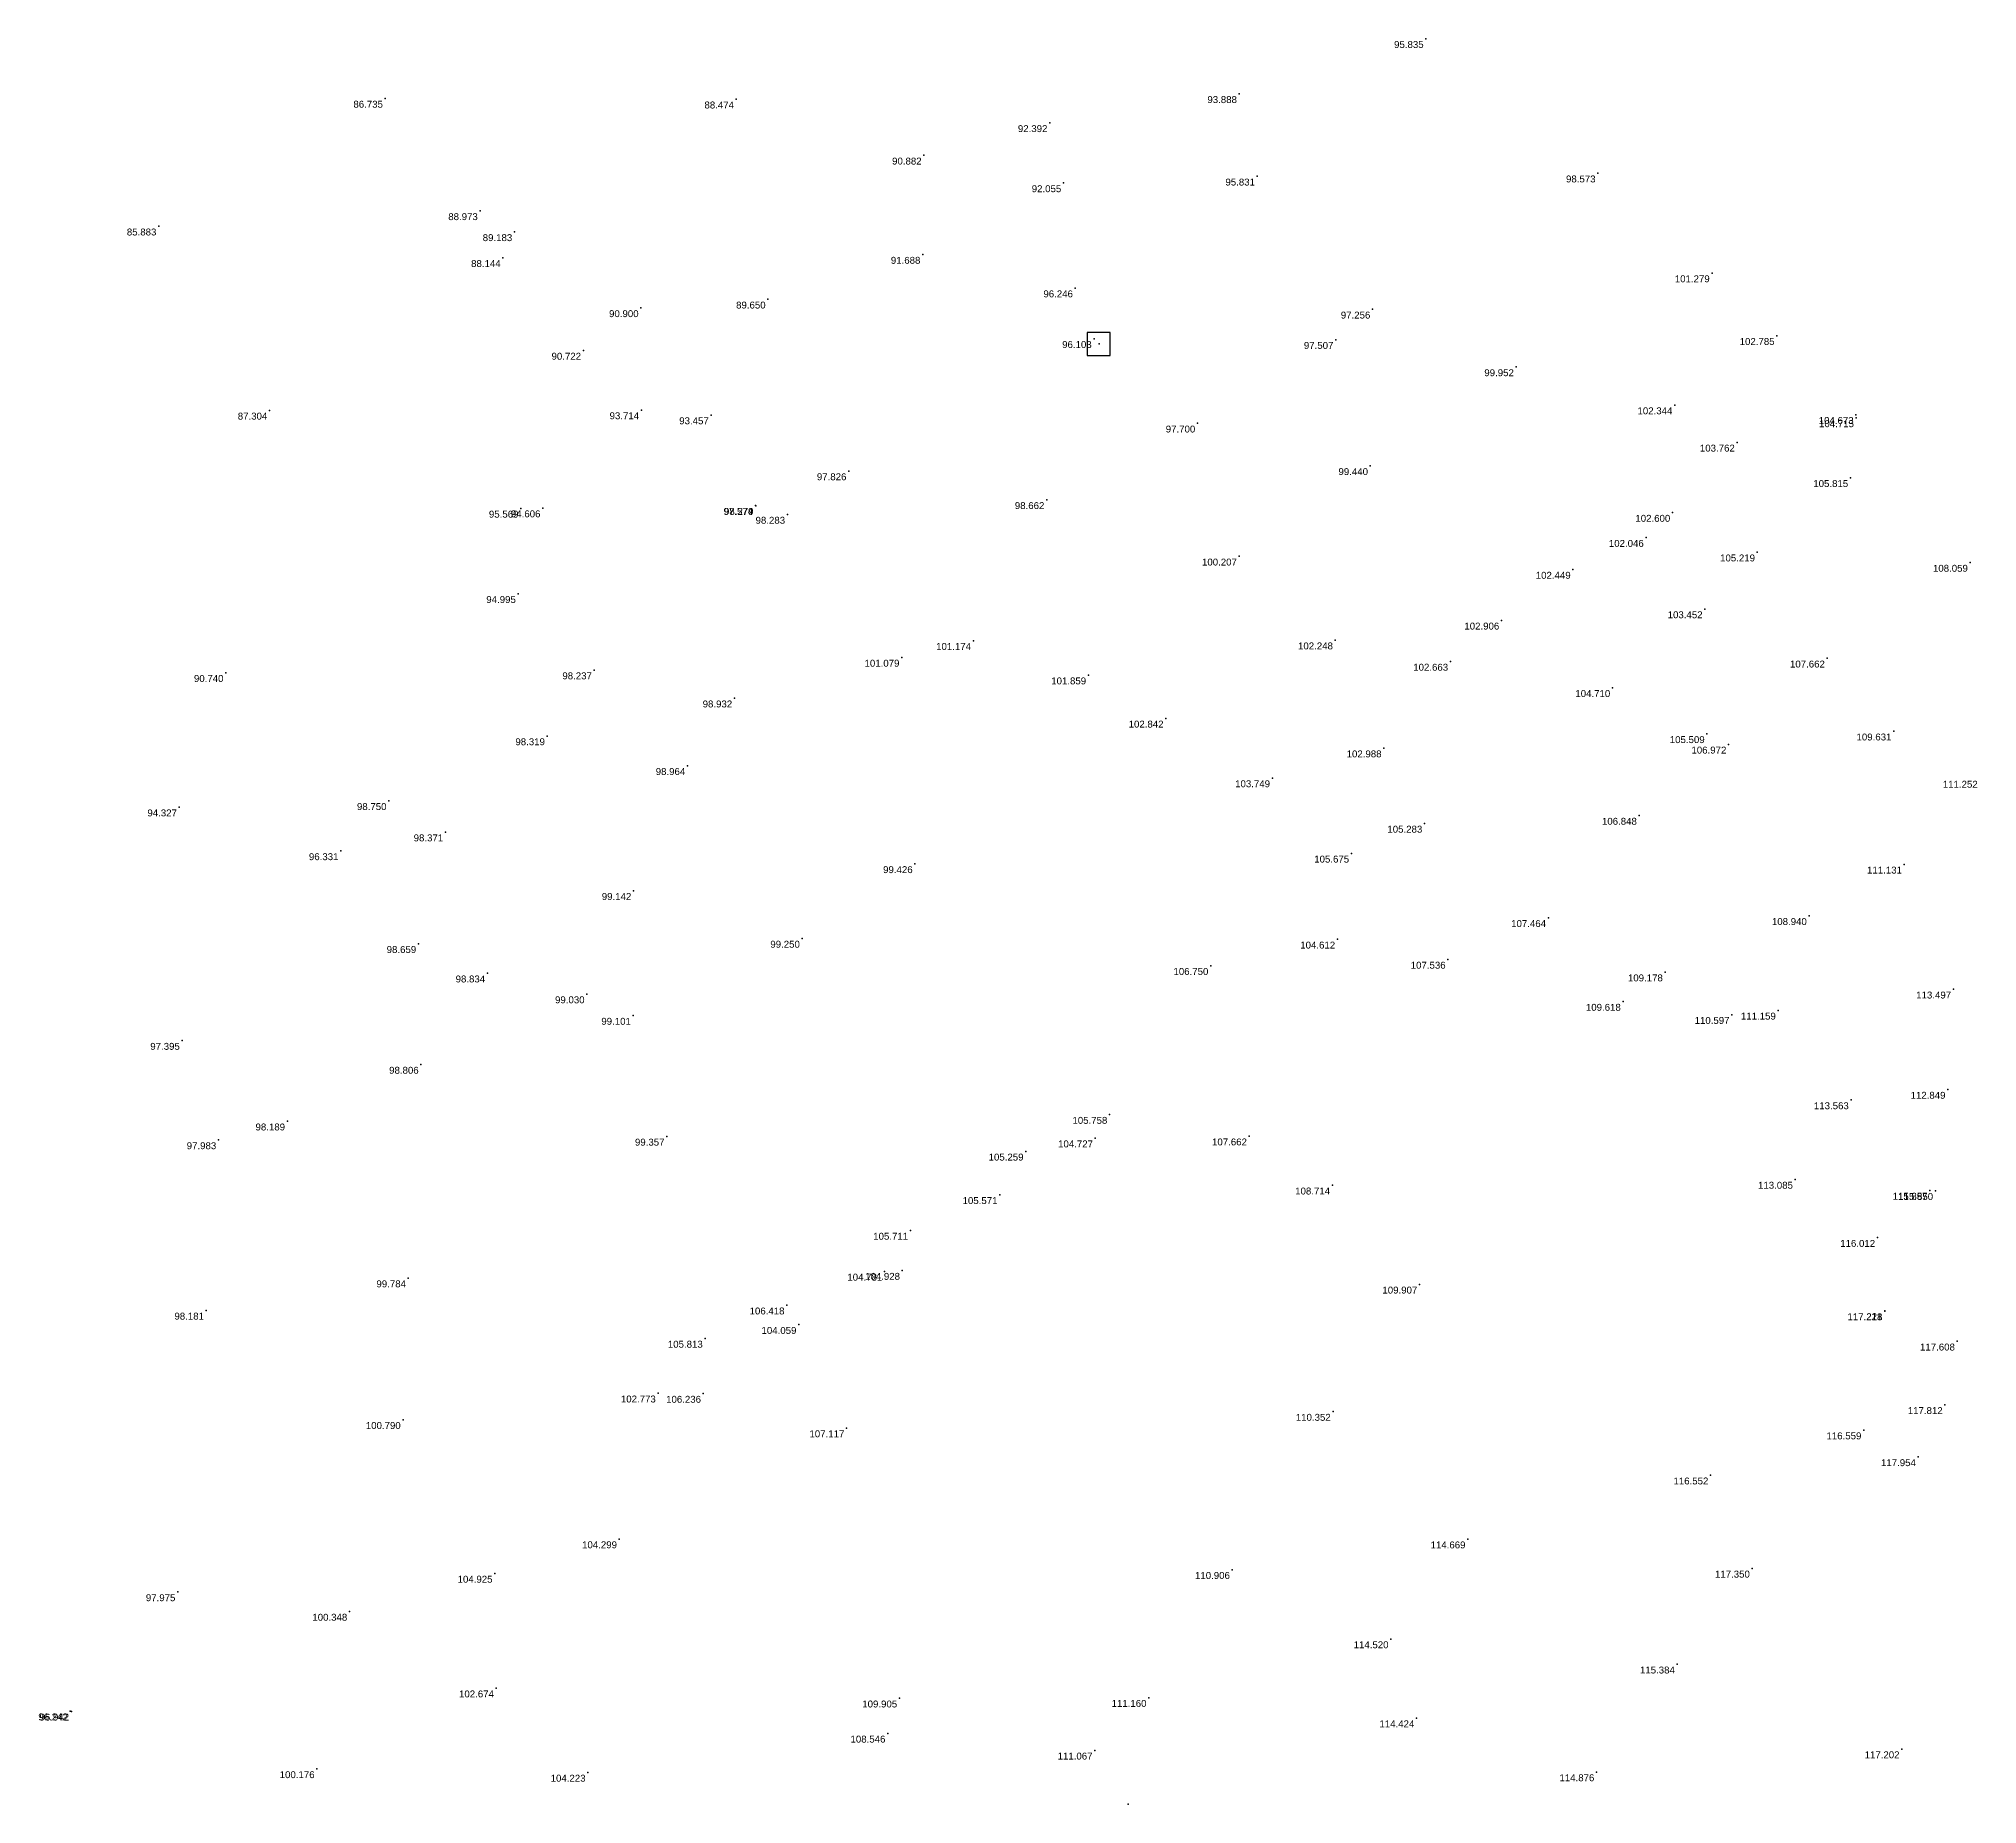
# Model space of a CAD drawing. Header units: millimetres. Extents: x 706139 to 707011, y 753722 to 954403.
# Drawn here: x 706534.6 to 706618.7, y 954035.7 to 954112.4 of the extents above; entities that cross this region are included whole.
import ezdxf
from ezdxf.enums import TextEntityAlignment as Align

# ---------------------------------------------------------------- set-up
doc = ezdxf.new("R2010")
doc.units = ezdxf.units.MM
doc.linetypes.add('SOLID_LINE', pattern=[0])
doc.layers.add('Height', color=7, linetype='Continuous')
doc.layers.add('SY SYMBOL', color=7, linetype='Continuous')
doc.styles.get("Standard").update_dxf_attribs({"font": 'arial.ttf'})

# ---------------------------------------------------------------- blocks, each defined once
blk = doc.blocks.new('SYSTONE')
at = {"color": 6}
blk.add_polyline3d([(-0.256, -0.003, 0), (-0.256, -0.253, 0), (0.244, -0.253, 0), (0.244, 0.247, 0), (-0.256, 0.247, 0), (-0.256, -0.003, 0)], close=True, dxfattribs=at)
blk.add_point((0, 0), dxfattribs=at)
blk = doc.blocks.new('FGHFGH')
at = {"layer": 'SY SYMBOL', "xscale": 2, "yscale": 2, "zscale": 2}
blk.add_blockref('SYSTONE', (707829.41374, 954067.9102, 95.653), dxfattribs=at)

msp = doc.modelspace()

# ---------------------------------------------------------------- linework, layer by layer
at = {"color": 0, "linetype": 'SOLID_LINE'}
for p in [(706594.7785, 954112.361, 95.8345), (706594.7785, 954112.361, 95.8345), (706594.7785, 954112.361, 95.8345), (706549.6206, 954109.7694, 86.7348), (706549.6206, 954109.7694, 86.7348), (706549.6206, 954109.7694, 86.7348), (706564.8539, 954109.7361, 88.4744), (706564.8539, 954109.7361, 88.4744), (706564.8539, 954109.7361, 88.4744), (706586.6772, 954109.9702, 93.8881), (706586.6772, 954109.9702, 93.8881), (706586.6772, 954109.9702, 93.8881), (706578.454, 954108.7112, 92.392), (706572.9953, 954107.3026, 90.882), (706579.0549, 954106.1031, 92.0548), (706579.0549, 954106.1031, 92.0548), (706579.0549, 954106.1031, 92.0548), (706587.4594, 954106.3918, 95.8308), (706587.4594, 954106.3918, 95.8308), (706587.4594, 954106.3918, 95.8308), (706602.2392, 954106.5265, 98.573), (706602.2392, 954106.5265, 98.573), (706602.2392, 954106.5265, 98.573), (706539.7897, 954104.2244, 85.8832), (706539.7897, 954104.2244, 85.8832), (706539.7897, 954104.2244, 85.8832), (706553.7366, 954104.8912, 88.9727), (706553.7366, 954104.8912, 88.9727), (706553.7366, 954104.8912, 88.9727), (706555.2315, 954103.9794, 89.1832), (706554.7289, 954102.8541, 88.1444), (706554.7289, 954102.8541, 88.1444), (706554.7289, 954102.8541, 88.1444), (706572.9421, 954102.9955, 91.6882), (706572.9421, 954102.9955, 91.6882), (706572.9421, 954102.9955, 91.6882), (706607.1923, 954102.1936, 101.2791), (706607.1923, 954102.1936, 101.2791), (706607.1923, 954102.1936, 101.2791), (706566.226, 954101.054, 89.65), (706579.5614, 954101.5403, 96.2458), (706579.5614, 954101.5403, 96.2458), (706579.5614, 954101.5403, 96.2458), (706560.7142, 954100.6807, 90.9001), (706560.7142, 954100.6807, 90.9001), (706560.7142, 954100.6807, 90.9001), (706592.4665, 954100.6187, 97.2563), (706592.4665, 954100.6187, 97.2563), (706592.4665, 954100.6187, 97.2563), (706580.3755, 954099.3412, 96.103), (706580.3755, 954099.3412, 96.103), (706580.3755, 954099.3412, 96.103), (706590.8637, 954099.3013, 97.5067), (706610.0073, 954099.4727, 102.7849), (706610.0073, 954099.4727, 102.7849), (706610.0073, 954099.4727, 102.7849), (706558.2178, 954098.8327, 90.7216), (706558.2178, 954098.8327, 90.7216), (706558.2178, 954098.8327, 90.7216), (706598.694, 954098.1171, 99.9518), (706598.694, 954098.1171, 99.9518), (706598.694, 954098.1171, 99.9518), (706544.6032, 954096.2338, 87.3036), (706544.6032, 954096.2338, 87.3036), (706544.6032, 954096.2338, 87.3036), (706560.7361, 954096.2489, 93.7138), (706560.7361, 954096.2489, 93.7138), (706560.7361, 954096.2489, 93.7138), (706563.7584, 954096.0311, 93.457), (706563.7584, 954096.0311, 93.457), (706563.7584, 954096.0311, 93.457), (706605.5731, 954096.4637, 102.3443), (706605.5731, 954096.4637, 102.3443), (706605.5731, 954096.4637, 102.3443), (706613.4375, 954096.045, 104.6728), (706613.4375, 954096.045, 104.6728), (706613.4375, 954096.045, 104.6728), (706613.4516, 954095.9047, 104.7151), (706613.4516, 954095.9047, 104.7151), (706613.4516, 954095.9047, 104.7151), (706584.8701, 954095.6729, 97.6997), (706584.8701, 954095.6729, 97.6997), (706584.8701, 954095.6729, 97.6997), (706608.2808, 954094.8457, 103.7623), (706608.2808, 954094.8457, 103.7623), (706608.2808, 954094.8457, 103.7623), (706569.732, 954093.6018, 97.8256), (706569.732, 954093.6018, 97.8256), (706569.732, 954093.6018, 97.8256), (706592.3659, 954093.825, 99.44), (706592.3659, 954093.825, 99.44), (706592.3659, 954093.825, 99.44), (706613.2016, 954093.3064, 105.8147), (706613.2016, 954093.3064, 105.8147), (706613.2016, 954093.3064, 105.8147), (706555.5008, 954091.9785, 95.5692), (706555.5008, 954091.9785, 95.5692), (706555.5008, 954091.9785, 95.5692), (706556.4555, 954091.9934, 94.6056), (706556.4555, 954091.9934, 94.6056), (706556.4555, 954091.9934, 94.6056), (706565.6816, 954092.0984, 97.5741), (706565.6816, 954092.0984, 97.5741), (706565.6816, 954092.0984, 97.5741), (706565.702, 954092.0975, 98.2789), (706565.702, 954092.0975, 98.2789), (706565.702, 954092.0975, 98.2789), (706567.071, 954091.7137, 98.2826), (706567.071, 954091.7137, 98.2826), (706567.071, 954091.7137, 98.2826), (706578.3217, 954092.3504, 98.6617), (706578.3217, 954092.3504, 98.6617), (706578.3217, 954092.3504, 98.6617), (706605.4815, 954091.7988, 102.6004), (706605.4815, 954091.7988, 102.6004), (706605.4815, 954091.7988, 102.6004), (706604.3312, 954090.7103, 102.0455), (706586.6764, 954089.9005, 100.2073), (706586.6764, 954089.9005, 100.2073), (706586.6764, 954089.9005, 100.2073), (706609.1576, 954090.0787, 105.2192), (706609.1576, 954090.0787, 105.2192), (706609.1576, 954090.0787, 105.2192), (706601.159, 954089.3264, 102.4489), (706601.159, 954089.3264, 102.4489), (706601.159, 954089.3264, 102.4489), (706618.3947, 954089.6299, 108.0593), (706618.3947, 954089.6299, 108.0593), (706618.3947, 954089.6299, 108.0593), (706555.3872, 954088.2755, 94.9946), (706555.3872, 954088.2755, 94.9946), (706555.3872, 954088.2755, 94.9946), (706606.8835, 954087.6127, 103.4521), (706598.0606, 954087.121, 102.9064), (706575.1396, 954086.2369, 101.1736), (706575.1396, 954086.2369, 101.1736), (706575.1396, 954086.2369, 101.1736), (706590.8432, 954086.2602, 102.2483), (706590.8432, 954086.2602, 102.2483), (706590.8432, 954086.2602, 102.2483), (706542.7014, 954084.8473, 90.7404), (706542.7014, 954084.8473, 90.7404), (706542.7014, 954084.8473, 90.7404), (706558.6877, 954084.9633, 98.2368), (706558.6877, 954084.9633, 98.2368), (706558.6877, 954084.9633, 98.2368), (706572.0326, 954085.5102, 101.0786), (706572.0326, 954085.5102, 101.0786), (706572.0326, 954085.5102, 101.0786), (706595.8423, 954085.3356, 102.6627), (706595.8423, 954085.3356, 102.6627), (706595.8423, 954085.3356, 102.6627), (706612.1895, 954085.4744, 107.6624), (706612.1895, 954085.4744, 107.6624), (706612.1895, 954085.4744, 107.6624), (706580.1341, 954084.7428, 101.8586), (706580.1341, 954084.7428, 101.8586), (706580.1341, 954084.7428, 101.8586), (706602.8768, 954084.1944, 104.7095), (706602.8768, 954084.1944, 104.7095), (706602.8768, 954084.1944, 104.7095), (706564.7754, 954083.7419, 98.9317), (706564.7754, 954083.7419, 98.9317), (706564.7754, 954083.7419, 98.9317), (706583.4932, 954082.8674, 102.8424), (706583.4932, 954082.8674, 102.8424), (706583.4932, 954082.8674, 102.8424), (706615.0773, 954082.3081, 109.6313), (706615.0773, 954082.3081, 109.6313), (706615.0773, 954082.3081, 109.6313), (706556.6497, 954082.1016, 98.3194), (706556.6497, 954082.1016, 98.3194), (706556.6497, 954082.1016, 98.3194), (706592.9523, 954081.5745, 102.9875), (706592.9523, 954081.5745, 102.9875), (706592.9523, 954081.5745, 102.9875), (706606.9736, 954082.1946, 105.5085), (706607.9148, 954081.7397, 106.9717), (706607.9148, 954081.7397, 106.9717), (706607.9148, 954081.7397, 106.9717), (706562.7388, 954080.8095, 98.9638), (706562.7388, 954080.8095, 98.9638), (706562.7388, 954080.8095, 98.9638), (706588.114, 954080.278, 103.7492), (706588.114, 954080.278, 103.7492), (706588.114, 954080.278, 103.7492), (706540.6814, 954079.0129, 94.3274), (706540.6814, 954079.0129, 94.3274), (706540.6814, 954079.0129, 94.3274), (706549.7751, 954079.2898, 98.75), (706549.7751, 954079.2898, 98.75), (706549.7751, 954079.2898, 98.75), (706594.7206, 954078.3067, 105.2833), (706594.7206, 954078.3067, 105.2833), (706594.7206, 954078.3067, 105.2833), (706604.0315, 954078.6499, 106.8482), (706604.0315, 954078.6499, 106.8482), (706604.0315, 954078.6499, 106.8482), (706552.2346, 954077.9305, 98.3709), (706552.2346, 954077.9305, 98.3709), (706552.2346, 954077.9305, 98.3709), (706547.6904, 954077.114, 96.3313), (706547.6904, 954077.114, 96.3313), (706547.6904, 954077.114, 96.3313), (706572.6063, 954076.5513, 99.4256), (706572.6063, 954076.5513, 99.4256), (706572.6063, 954076.5513, 99.4256), (706591.5459, 954077.009, 105.6751), (706591.5459, 954077.009, 105.6751), (706591.5459, 954077.009, 105.6751), (706615.5344, 954076.5319, 111.1313), (706615.5344, 954076.5319, 111.1313), (706615.5344, 954076.5319, 111.1313), (706560.3982, 954075.3861, 99.1417), (706560.3982, 954075.3861, 99.1417), (706560.3982, 954075.3861, 99.1417), (706600.091, 954074.2118, 107.4637), (706600.091, 954074.2118, 107.4637), (706600.091, 954074.2118, 107.4637), (706611.4065, 954074.2981, 108.9399), (706551.0634, 954073.0848, 98.6586), (706551.0634, 954073.0848, 98.6586), (706551.0634, 954073.0848, 98.6586), (706567.7124, 954073.3148, 99.2501), (706567.7124, 954073.3148, 99.2501), (706567.7124, 954073.3148, 99.2501), (706590.9394, 954073.2778, 104.6115), (706595.7328, 954072.4039, 107.5361), (706595.7328, 954072.4039, 107.5361), (706595.7328, 954072.4039, 107.5361), (706554.0563, 954071.8068, 98.8341), (706554.0563, 954071.8068, 98.8341), (706554.0563, 954071.8068, 98.8341), (706585.4383, 954072.1324, 106.7498), (706585.4383, 954072.1324, 106.7498), (706585.4383, 954072.1324, 106.7498), (706605.1586, 954071.8534, 109.1783), (706558.3694, 954070.9024, 99.0303), (706558.3694, 954070.9024, 99.0303), (706558.3694, 954070.9024, 99.0303), (706603.335, 954070.5767, 109.6179), (706603.335, 954070.5767, 109.6179), (706603.335, 954070.5767, 109.6179), (706617.668, 954071.1096, 113.497), (706617.668, 954071.1096, 113.497), (706617.668, 954071.1096, 113.497), (706560.3793, 954069.9701, 99.1014), (706560.3793, 954069.9701, 99.1014), (706560.3793, 954069.9701, 99.1014), (706608.0526, 954070.0075, 110.5972), (706608.0526, 954070.0075, 110.5972), (706608.0526, 954070.0075, 110.5972), (706610.0601, 954070.1945, 111.1593), (706610.0601, 954070.1945, 111.1593), (706610.0601, 954070.1945, 111.1593), (706540.8066, 954068.8829, 97.3947), (706540.8066, 954068.8829, 97.3947), (706540.8066, 954068.8829, 97.3947), (706551.1713, 954067.844, 98.8057), (706551.1713, 954067.844, 98.8057), (706551.1713, 954067.844, 98.8057), (706613.2275, 954066.305, 113.5629), (706613.2275, 954066.305, 113.5629), (706613.2275, 954066.305, 113.5629), (706617.4238, 954066.758, 112.8487), (706581.0542, 954065.6706, 105.7581), (706581.0542, 954065.6706, 105.7581), (706581.0542, 954065.6706, 105.7581), (706545.3727, 954065.3833, 98.1891), (706545.3727, 954065.3833, 98.1891), (706545.3727, 954065.3833, 98.1891), (706561.8379, 954064.7242, 99.357), (706561.8379, 954064.7242, 99.357), (706561.8379, 954064.7242, 99.357), (706580.4312, 954064.6499, 104.7265), (706587.1115, 954064.7339, 107.6622), (706587.1115, 954064.7339, 107.6622), (706587.1115, 954064.7339, 107.6622), (706542.3872, 954064.5697, 97.983), (706542.3872, 954064.5697, 97.983), (706542.3872, 954064.5697, 97.983), (706577.4164, 954064.0761, 105.2591), (706577.4164, 954064.0761, 105.2591), (706577.4164, 954064.0761, 105.2591), (706576.2872, 954062.1888, 105.5708), (706576.2872, 954062.1888, 105.5708), (706576.2872, 954062.1888, 105.5708), (706590.7201, 954062.6043, 108.7136), (706590.7201, 954062.6043, 108.7136), (706590.7201, 954062.6043, 108.7136), (706610.8044, 954062.8542, 113.0846), (706616.6447, 954062.3777, 115.8567), (706616.6447, 954062.3777, 115.8567), (706616.6447, 954062.3777, 115.8567), (706616.8867, 954062.3648, 115.85), (706616.8867, 954062.3648, 115.85), (706616.8867, 954062.3648, 115.85), (706572.4095, 954060.6408, 105.711), (706614.3705, 954060.331, 116.0121), (706614.3705, 954060.331, 116.0121), (706614.3705, 954060.331, 116.0121), (706571.2867, 954058.8651, 104.7805), (706571.2867, 954058.8651, 104.7805), (706571.2867, 954058.8651, 104.7805), (706572.0568, 954058.9012, 104.9276), (706572.0568, 954058.9012, 104.9276), (706572.0568, 954058.9012, 104.9276), (706550.6199, 954058.5762, 99.7835), (706550.6199, 954058.5762, 99.7835), (706550.6199, 954058.5762, 99.7835), (706594.5045, 954058.3042, 109.9067), (706594.5045, 954058.3042, 109.9067), (706594.5045, 954058.3042, 109.9067), (706541.8543, 954057.1747, 98.1807), (706541.8543, 954057.1747, 98.1807), (706541.8543, 954057.1747, 98.1807), (706567.0453, 954057.3978, 106.4181), (706614.6846, 954057.1453, 117.2178), (706614.6846, 954057.1453, 117.2178), (706614.6846, 954057.1453, 117.2178), (706614.6864, 954057.1518, 117.2205), (706614.6864, 954057.1518, 117.2205), (706614.6864, 954057.1518, 117.2205), (706567.5624, 954056.5544, 104.0585), (706567.5624, 954056.5544, 104.0585), (706567.5624, 954056.5544, 104.0585), (706563.498, 954055.955, 105.813), (706617.832, 954055.833, 117.608), (706561.4607, 954053.5781, 102.7731), (706561.4607, 954053.5781, 102.7731), (706561.4607, 954053.5781, 102.7731), (706563.4224, 954053.5649, 106.2358), (706563.4224, 954053.5649, 106.2358), (706563.4224, 954053.5649, 106.2358), (706617.3017, 954053.0745, 117.8118), (706550.3924, 954052.4279, 100.7905), (706550.3924, 954052.4279, 100.7905), (706550.3924, 954052.4279, 100.7905), (706569.6421, 954052.0671, 107.1167), (706590.747, 954052.7832, 110.3515), (706590.747, 954052.7832, 110.3515), (706590.747, 954052.7832, 110.3515), (706613.7738, 954051.9785, 116.5591), (706613.7738, 954051.9785, 116.5591), (706613.7738, 954051.9785, 116.5591), (706616.1391, 954050.8147, 117.9539), (706616.1391, 954050.8147, 117.9539), (706616.1391, 954050.8147, 117.9539), (706607.134, 954050.0205, 116.5523), (706607.134, 954050.0205, 116.5523), (706607.134, 954050.0205, 116.5523), (706559.7762, 954047.2508, 104.2988), (706559.7762, 954047.2508, 104.2988), (706559.7762, 954047.2508, 104.2988), (706596.5946, 954047.245, 114.6687), (706596.5946, 954047.245, 114.6687), (706596.5946, 954047.245, 114.6687), (706554.3749, 954045.757, 104.9247), (706554.3749, 954045.757, 104.9247), (706554.3749, 954045.757, 104.9247), (706586.3721, 954045.9199, 110.9056), (706586.3721, 954045.9199, 110.9056), (706586.3721, 954045.9199, 110.9056), (706608.9346, 954045.977, 117.35), (706540.615, 954044.9539, 97.9749), (706540.615, 954044.9539, 97.9749), (706540.615, 954044.9539, 97.9749), (706548.0724, 954044.1053, 100.3483), (706548.0724, 954044.1053, 100.3483), (706548.0724, 954044.1053, 100.3483), (706593.2557, 954042.9123, 114.5198), (706593.2557, 954042.9123, 114.5198), (706593.2557, 954042.9123, 114.5198), (706605.6802, 954041.8159, 115.3835), (706605.6802, 954041.8159, 115.3835), (706605.6802, 954041.8159, 115.3835), (706554.437, 954040.7776, 102.6735), (706554.437, 954040.7776, 102.6735), (706554.437, 954040.7776, 102.6735), (706571.9342, 954040.3416, 109.9051), (706582.7526, 954040.3662, 111.1599), (706582.7526, 954040.3662, 111.1599), (706582.7526, 954040.3662, 111.1599), (706535.9481, 954039.7808, 96.2418), (706535.9481, 954039.7808, 96.2418), (706535.9481, 954039.7808, 96.2418), (706536.0016, 954039.772, 96.942), (706536.0016, 954039.772, 96.942), (706536.0016, 954039.772, 96.942), (706594.3749, 954039.4789, 114.4242), (706594.3749, 954039.4789, 114.4242), (706594.3749, 954039.4789, 114.4242), (706571.4237, 954038.8174, 108.5459), (706571.4237, 954038.8174, 108.5459), (706571.4237, 954038.8174, 108.5459), (706580.4108, 954038.0807, 111.0666), (706580.4108, 954038.0807, 111.0666), (706580.4108, 954038.0807, 111.0666), (706615.4289, 954038.1368, 117.2023), (706615.4289, 954038.1368, 117.2023), (706615.4289, 954038.1368, 117.2023), (706546.6549, 954037.2741, 100.1755), (706546.6549, 954037.2741, 100.1755), (706546.6549, 954037.2741, 100.1755), (706558.4124, 954037.1214, 104.2232), (706558.4124, 954037.1214, 104.2232), (706558.4124, 954037.1214, 104.2232), (706602.187, 954037.1403, 114.876), (706602.187, 954037.1403, 114.876), (706602.187, 954037.1403, 114.876), (706581.8605, 954035.7414, 111.7274), (706581.8605, 954035.7414, 111.7274), (706581.8605, 954035.7414, 111.7274)]:
    msp.add_point(p, dxfattribs=at)

# ---------------------------------------------------------------- block references
msp.add_blockref('FGHFGH', (-1248.8207, 31.2158))

# ---------------------------------------------------------------- texts
at = {"layer": 'Height', "color": 4, "linetype": 'SOLID_LINE'}
for s, p in [('95.835', (706594.6785, 954112.261, 95.8345)), ('95.835', (706594.6785, 954112.261, 95.8345)), ('95.835', (706594.6785, 954112.261, 95.8345)), ('86.735', (706549.5206, 954109.6694, 86.7348)), ('86.735', (706549.5206, 954109.6694, 86.7348)), ('86.735', (706549.5206, 954109.6694, 86.7348)), ('88.474', (706564.7539, 954109.6361, 88.4744)), ('88.474', (706564.7539, 954109.6361, 88.4744)), ('88.474', (706564.7539, 954109.6361, 88.4744)), ('93.888', (706586.5772, 954109.8702, 93.8881)), ('93.888', (706586.5772, 954109.8702, 93.8881)), ('93.888', (706586.5772, 954109.8702, 93.8881)), ('92.392', (706578.354, 954108.6112, 92.392)), ('90.882', (706572.8953, 954107.2026, 90.882)), ('92.055', (706578.9549, 954106.0031, 92.0548)), ('92.055', (706578.9549, 954106.0031, 92.0548)), ('92.055', (706578.9549, 954106.0031, 92.0548)), ('95.831', (706587.3594, 954106.2918, 95.8308)), ('95.831', (706587.3594, 954106.2918, 95.8308)), ('95.831', (706587.3594, 954106.2918, 95.8308)), ('98.573', (706602.1392, 954106.4265, 98.573)), ('98.573', (706602.1392, 954106.4265, 98.573)), ('98.573', (706602.1392, 954106.4265, 98.573)), ('88.973', (706553.6366, 954104.7912, 88.9727)), ('88.973', (706553.6366, 954104.7912, 88.9727)), ('88.973', (706553.6366, 954104.7912, 88.9727)), ('85.883', (706539.6897, 954104.1244, 85.8832)), ('85.883', (706539.6897, 954104.1244, 85.8832)), ('85.883', (706539.6897, 954104.1244, 85.8832)), ('89.183', (706555.1315, 954103.8794, 89.1832)), ('88.144', (706554.6289, 954102.7541, 88.1444)), ('88.144', (706554.6289, 954102.7541, 88.1444)), ('88.144', (706554.6289, 954102.7541, 88.1444)), ('91.688', (706572.8421, 954102.8955, 91.6882)), ('91.688', (706572.8421, 954102.8955, 91.6882)), ('91.688', (706572.8421, 954102.8955, 91.6882)), ('101.279', (706607.0923, 954102.0936, 101.2791)), ('101.279', (706607.0923, 954102.0936, 101.2791)), ('101.279', (706607.0923, 954102.0936, 101.2791)), ('89.650', (706566.126, 954100.954, 89.65)), ('96.246', (706579.4614, 954101.4403, 96.2458)), ('96.246', (706579.4614, 954101.4403, 96.2458)), ('96.246', (706579.4614, 954101.4403, 96.2458)), ('90.900', (706560.6142, 954100.5807, 90.9001)), ('90.900', (706560.6142, 954100.5807, 90.9001)), ('90.900', (706560.6142, 954100.5807, 90.9001)), ('97.256', (706592.3665, 954100.5187, 97.2563)), ('97.256', (706592.3665, 954100.5187, 97.2563)), ('97.256', (706592.3665, 954100.5187, 97.2563)), ('96.103', (706580.2755, 954099.2412, 96.103)), ('96.103', (706580.2755, 954099.2412, 96.103)), ('96.103', (706580.2755, 954099.2412, 96.103)), ('97.507', (706590.7637, 954099.2013, 97.5067)), ('102.785', (706609.9073, 954099.3727, 102.7849)), ('102.785', (706609.9073, 954099.3727, 102.7849)), ('102.785', (706609.9073, 954099.3727, 102.7849)), ('90.722', (706558.1178, 954098.7327, 90.7216)), ('90.722', (706558.1178, 954098.7327, 90.7216)), ('90.722', (706558.1178, 954098.7327, 90.7216)), ('99.952', (706598.594, 954098.0171, 99.9518)), ('99.952', (706598.594, 954098.0171, 99.9518)), ('99.952', (706598.594, 954098.0171, 99.9518)), ('87.304', (706544.5032, 954096.1338, 87.3036)), ('87.304', (706544.5032, 954096.1338, 87.3036)), ('87.304', (706544.5032, 954096.1338, 87.3036)), ('93.714', (706560.6361, 954096.1489, 93.7138)), ('93.714', (706560.6361, 954096.1489, 93.7138)), ('93.714', (706560.6361, 954096.1489, 93.7138)), ('93.457', (706563.6584, 954095.9311, 93.457)), ('93.457', (706563.6584, 954095.9311, 93.457)), ('93.457', (706563.6584, 954095.9311, 93.457)), ('102.344', (706605.4731, 954096.3637, 102.3443)), ('102.344', (706605.4731, 954096.3637, 102.3443)), ('102.344', (706605.4731, 954096.3637, 102.3443)), ('104.673', (706613.3375, 954095.945, 104.6728)), ('104.673', (706613.3375, 954095.945, 104.6728)), ('104.673', (706613.3375, 954095.945, 104.6728)), ('104.715', (706613.3516, 954095.8047, 104.7151)), ('104.715', (706613.3516, 954095.8047, 104.7151)), ('104.715', (706613.3516, 954095.8047, 104.7151)), ('97.700', (706584.7701, 954095.5729, 97.6997)), ('97.700', (706584.7701, 954095.5729, 97.6997)), ('97.700', (706584.7701, 954095.5729, 97.6997)), ('103.762', (706608.1808, 954094.7457, 103.7623)), ('103.762', (706608.1808, 954094.7457, 103.7623)), ('103.762', (706608.1808, 954094.7457, 103.7623)), ('97.826', (706569.632, 954093.5018, 97.8256)), ('97.826', (706569.632, 954093.5018, 97.8256)), ('97.826', (706569.632, 954093.5018, 97.8256)), ('99.440', (706592.2659, 954093.725, 99.44)), ('99.440', (706592.2659, 954093.725, 99.44)), ('99.440', (706592.2659, 954093.725, 99.44)), ('105.815', (706613.1016, 954093.2064, 105.8147)), ('105.815', (706613.1016, 954093.2064, 105.8147)), ('105.815', (706613.1016, 954093.2064, 105.8147)), ('95.569', (706555.4008, 954091.8785, 95.5692)), ('95.569', (706555.4008, 954091.8785, 95.5692)), ('95.569', (706555.4008, 954091.8785, 95.5692)), ('94.606', (706556.3555, 954091.8934, 94.6056)), ('94.606', (706556.3555, 954091.8934, 94.6056)), ('94.606', (706556.3555, 954091.8934, 94.6056)), ('97.574', (706565.5816, 954091.9984, 97.5741)), ('97.574', (706565.5816, 954091.9984, 97.5741)), ('97.574', (706565.5816, 954091.9984, 97.5741)), ('98.279', (706565.602, 954091.9975, 98.2789)), ('98.279', (706565.602, 954091.9975, 98.2789)), ('98.279', (706565.602, 954091.9975, 98.2789)), ('98.283', (706566.971, 954091.6137, 98.2826)), ('98.283', (706566.971, 954091.6137, 98.2826)), ('98.283', (706566.971, 954091.6137, 98.2826)), ('98.662', (706578.2217, 954092.2504, 98.6617)), ('98.662', (706578.2217, 954092.2504, 98.6617)), ('98.662', (706578.2217, 954092.2504, 98.6617)), ('102.600', (706605.3815, 954091.6988, 102.6004)), ('102.600', (706605.3815, 954091.6988, 102.6004)), ('102.600', (706605.3815, 954091.6988, 102.6004)), ('102.046', (706604.2312, 954090.6103, 102.0455)), ('105.219', (706609.0576, 954089.9787, 105.2192)), ('105.219', (706609.0576, 954089.9787, 105.2192)), ('105.219', (706609.0576, 954089.9787, 105.2192)), ('100.207', (706586.5764, 954089.8005, 100.2073)), ('100.207', (706586.5764, 954089.8005, 100.2073)), ('100.207', (706586.5764, 954089.8005, 100.2073)), ('102.449', (706601.059, 954089.2264, 102.4489)), ('102.449', (706601.059, 954089.2264, 102.4489)), ('102.449', (706601.059, 954089.2264, 102.4489)), ('108.059', (706618.2947, 954089.5299, 108.0593)), ('108.059', (706618.2947, 954089.5299, 108.0593)), ('108.059', (706618.2947, 954089.5299, 108.0593)), ('94.995', (706555.2872, 954088.1755, 94.9946)), ('94.995', (706555.2872, 954088.1755, 94.9946)), ('94.995', (706555.2872, 954088.1755, 94.9946)), ('103.452', (706606.7835, 954087.5127, 103.4521)), ('102.906', (706597.9606, 954087.021, 102.9064)), ('101.174', (706575.0396, 954086.1369, 101.1736)), ('101.174', (706575.0396, 954086.1369, 101.1736)), ('101.174', (706575.0396, 954086.1369, 101.1736)), ('102.248', (706590.7432, 954086.1602, 102.2483)), ('102.248', (706590.7432, 954086.1602, 102.2483)), ('102.248', (706590.7432, 954086.1602, 102.2483)), ('98.237', (706558.5877, 954084.8633, 98.2368)), ('98.237', (706558.5877, 954084.8633, 98.2368)), ('98.237', (706558.5877, 954084.8633, 98.2368)), ('101.079', (706571.9326, 954085.4102, 101.0786)), ('101.079', (706571.9326, 954085.4102, 101.0786)), ('101.079', (706571.9326, 954085.4102, 101.0786)), ('102.663', (706595.7423, 954085.2356, 102.6627)), ('102.663', (706595.7423, 954085.2356, 102.6627)), ('102.663', (706595.7423, 954085.2356, 102.6627)), ('107.662', (706612.0895, 954085.3744, 107.6624)), ('107.662', (706612.0895, 954085.3744, 107.6624)), ('107.662', (706612.0895, 954085.3744, 107.6624)), ('90.740', (706542.6014, 954084.7473, 90.7404)), ('90.740', (706542.6014, 954084.7473, 90.7404)), ('90.740', (706542.6014, 954084.7473, 90.7404)), ('101.859', (706580.0341, 954084.6428, 101.8586)), ('101.859', (706580.0341, 954084.6428, 101.8586)), ('101.859', (706580.0341, 954084.6428, 101.8586)), ('104.710', (706602.7768, 954084.0944, 104.7095)), ('104.710', (706602.7768, 954084.0944, 104.7095)), ('104.710', (706602.7768, 954084.0944, 104.7095)), ('98.932', (706564.6754, 954083.6419, 98.9317)), ('98.932', (706564.6754, 954083.6419, 98.9317)), ('98.932', (706564.6754, 954083.6419, 98.9317)), ('102.842', (706583.3932, 954082.7674, 102.8424)), ('102.842', (706583.3932, 954082.7674, 102.8424)), ('102.842', (706583.3932, 954082.7674, 102.8424)), ('98.319', (706556.5497, 954082.0016, 98.3194)), ('98.319', (706556.5497, 954082.0016, 98.3194)), ('98.319', (706556.5497, 954082.0016, 98.3194)), ('102.988', (706592.8523, 954081.4745, 102.9875)), ('102.988', (706592.8523, 954081.4745, 102.9875)), ('102.988', (706592.8523, 954081.4745, 102.9875)), ('105.509', (706606.8736, 954082.0946, 105.5085)), ('106.972', (706607.8148, 954081.6397, 106.9717)), ('106.972', (706607.8148, 954081.6397, 106.9717)), ('106.972', (706607.8148, 954081.6397, 106.9717)), ('109.631', (706614.9773, 954082.2081, 109.6313)), ('109.631', (706614.9773, 954082.2081, 109.6313)), ('109.631', (706614.9773, 954082.2081, 109.6313)), ('98.964', (706562.6388, 954080.7095, 98.9638)), ('98.964', (706562.6388, 954080.7095, 98.9638)), ('98.964', (706562.6388, 954080.7095, 98.9638)), ('103.749', (706588.014, 954080.178, 103.7492)), ('103.749', (706588.014, 954080.178, 103.7492)), ('103.749', (706588.014, 954080.178, 103.7492)), ('111.252', (706618.722, 954080.1569, 111.2523)), ('111.252', (706618.722, 954080.1569, 111.2523)), ('111.252', (706618.722, 954080.1569, 111.2523)), ('94.327', (706540.5814, 954078.9129, 94.3274)), ('94.327', (706540.5814, 954078.9129, 94.3274)), ('94.327', (706540.5814, 954078.9129, 94.3274)), ('98.750', (706549.6751, 954079.1898, 98.75)), ('98.750', (706549.6751, 954079.1898, 98.75)), ('98.750', (706549.6751, 954079.1898, 98.75)), ('105.283', (706594.6206, 954078.2067, 105.2833)), ('105.283', (706594.6206, 954078.2067, 105.2833)), ('105.283', (706594.6206, 954078.2067, 105.2833)), ('106.848', (706603.9315, 954078.5499, 106.8482)), ('106.848', (706603.9315, 954078.5499, 106.8482)), ('106.848', (706603.9315, 954078.5499, 106.8482)), ('98.371', (706552.1346, 954077.8305, 98.3709)), ('98.371', (706552.1346, 954077.8305, 98.3709)), ('98.371', (706552.1346, 954077.8305, 98.3709)), ('96.331', (706547.5904, 954077.014, 96.3313)), ('96.331', (706547.5904, 954077.014, 96.3313)), ('96.331', (706547.5904, 954077.014, 96.3313)), ('99.426', (706572.5063, 954076.4513, 99.4256)), ('99.426', (706572.5063, 954076.4513, 99.4256)), ('99.426', (706572.5063, 954076.4513, 99.4256)), ('105.675', (706591.4459, 954076.909, 105.6751)), ('105.675', (706591.4459, 954076.909, 105.6751)), ('105.675', (706591.4459, 954076.909, 105.6751)), ('111.131', (706615.4344, 954076.4319, 111.1313)), ('111.131', (706615.4344, 954076.4319, 111.1313)), ('111.131', (706615.4344, 954076.4319, 111.1313)), ('99.142', (706560.2982, 954075.2861, 99.1417)), ('99.142', (706560.2982, 954075.2861, 99.1417)), ('99.142', (706560.2982, 954075.2861, 99.1417)), ('107.464', (706599.991, 954074.1118, 107.4637)), ('107.464', (706599.991, 954074.1118, 107.4637)), ('107.464', (706599.991, 954074.1118, 107.4637)), ('108.940', (706611.3065, 954074.1981, 108.9399)), ('99.250', (706567.6124, 954073.2148, 99.2501)), ('99.250', (706567.6124, 954073.2148, 99.2501)), ('99.250', (706567.6124, 954073.2148, 99.2501)), ('104.612', (706590.8394, 954073.1778, 104.6115)), ('98.659', (706550.9634, 954072.9848, 98.6586)), ('98.659', (706550.9634, 954072.9848, 98.6586)), ('98.659', (706550.9634, 954072.9848, 98.6586)), ('107.536', (706595.6328, 954072.3039, 107.5361)), ('107.536', (706595.6328, 954072.3039, 107.5361)), ('107.536', (706595.6328, 954072.3039, 107.5361)), ('98.834', (706553.9563, 954071.7068, 98.8341)), ('98.834', (706553.9563, 954071.7068, 98.8341)), ('98.834', (706553.9563, 954071.7068, 98.8341)), ('106.750', (706585.3383, 954072.0324, 106.7498)), ('106.750', (706585.3383, 954072.0324, 106.7498)), ('106.750', (706585.3383, 954072.0324, 106.7498)), ('109.178', (706605.0586, 954071.7534, 109.1783)), ('99.030', (706558.2694, 954070.8024, 99.0303)), ('99.030', (706558.2694, 954070.8024, 99.0303)), ('99.030', (706558.2694, 954070.8024, 99.0303)), ('113.497', (706617.568, 954071.0096, 113.497)), ('113.497', (706617.568, 954071.0096, 113.497)), ('113.497', (706617.568, 954071.0096, 113.497)), ('99.101', (706560.2793, 954069.8701, 99.1014)), ('99.101', (706560.2793, 954069.8701, 99.1014)), ('99.101', (706560.2793, 954069.8701, 99.1014)), ('109.618', (706603.235, 954070.4767, 109.6179)), ('109.618', (706603.235, 954070.4767, 109.6179)), ('109.618', (706603.235, 954070.4767, 109.6179)), ('110.597', (706607.9526, 954069.9075, 110.5972)), ('110.597', (706607.9526, 954069.9075, 110.5972)), ('110.597', (706607.9526, 954069.9075, 110.5972)), ('111.159', (706609.9601, 954070.0945, 111.1593)), ('111.159', (706609.9601, 954070.0945, 111.1593)), ('111.159', (706609.9601, 954070.0945, 111.1593)), ('97.395', (706540.7066, 954068.7829, 97.3947)), ('97.395', (706540.7066, 954068.7829, 97.3947)), ('97.395', (706540.7066, 954068.7829, 97.3947)), ('98.806', (706551.0713, 954067.744, 98.8057)), ('98.806', (706551.0713, 954067.744, 98.8057)), ('98.806', (706551.0713, 954067.744, 98.8057)), ('112.849', (706617.3238, 954066.658, 112.8487)), ('105.758', (706580.9542, 954065.5706, 105.7581)), ('105.758', (706580.9542, 954065.5706, 105.7581)), ('105.758', (706580.9542, 954065.5706, 105.7581)), ('113.563', (706613.1275, 954066.205, 113.5629)), ('113.563', (706613.1275, 954066.205, 113.5629)), ('113.563', (706613.1275, 954066.205, 113.5629)), ('98.189', (706545.2727, 954065.2833, 98.1891)), ('98.189', (706545.2727, 954065.2833, 98.1891)), ('98.189', (706545.2727, 954065.2833, 98.1891)), ('99.357', (706561.7379, 954064.6242, 99.357)), ('99.357', (706561.7379, 954064.6242, 99.357)), ('99.357', (706561.7379, 954064.6242, 99.357)), ('107.662', (706587.0115, 954064.6339, 107.6622)), ('107.662', (706587.0115, 954064.6339, 107.6622)), ('107.662', (706587.0115, 954064.6339, 107.6622)), ('97.983', (706542.2872, 954064.4697, 97.983)), ('97.983', (706542.2872, 954064.4697, 97.983)), ('97.983', (706542.2872, 954064.4697, 97.983)), ('105.259', (706577.3164, 954063.9761, 105.2591)), ('105.259', (706577.3164, 954063.9761, 105.2591)), ('105.259', (706577.3164, 954063.9761, 105.2591)), ('104.727', (706580.3312, 954064.5499, 104.7265)), ('105.571', (706576.1872, 954062.0888, 105.5708)), ('105.571', (706576.1872, 954062.0888, 105.5708)), ('105.571', (706576.1872, 954062.0888, 105.5708)), ('108.714', (706590.6201, 954062.5043, 108.7136)), ('108.714', (706590.6201, 954062.5043, 108.7136)), ('108.714', (706590.6201, 954062.5043, 108.7136)), ('113.085', (706610.7044, 954062.7542, 113.0846)), ('115.857', (706616.5447, 954062.2777, 115.8567)), ('115.857', (706616.5447, 954062.2777, 115.8567)), ('115.857', (706616.5447, 954062.2777, 115.8567)), ('115.850', (706616.7867, 954062.2648, 115.85)), ('115.850', (706616.7867, 954062.2648, 115.85)), ('115.850', (706616.7867, 954062.2648, 115.85)), ('105.711', (706572.3095, 954060.5408, 105.711)), ('116.012', (706614.2705, 954060.231, 116.0121)), ('116.012', (706614.2705, 954060.231, 116.0121)), ('116.012', (706614.2705, 954060.231, 116.0121)), ('104.781', (706571.1867, 954058.7651, 104.7805)), ('104.781', (706571.1867, 954058.7651, 104.7805)), ('104.781', (706571.1867, 954058.7651, 104.7805)), ('104.928', (706571.9568, 954058.8012, 104.9276)), ('104.928', (706571.9568, 954058.8012, 104.9276)), ('104.928', (706571.9568, 954058.8012, 104.9276)), ('99.784', (706550.5199, 954058.4762, 99.7835)), ('99.784', (706550.5199, 954058.4762, 99.7835)), ('99.784', (706550.5199, 954058.4762, 99.7835)), ('109.907', (706594.4045, 954058.2042, 109.9067)), ('109.907', (706594.4045, 954058.2042, 109.9067)), ('109.907', (706594.4045, 954058.2042, 109.9067)), ('98.181', (706541.7543, 954057.0747, 98.1807)), ('98.181', (706541.7543, 954057.0747, 98.1807)), ('98.181', (706541.7543, 954057.0747, 98.1807)), ('106.418', (706566.9453, 954057.2978, 106.4181)), ('117.218', (706614.5846, 954057.0453, 117.2178)), ('117.218', (706614.5846, 954057.0453, 117.2178)), ('117.218', (706614.5846, 954057.0453, 117.2178)), ('117.221', (706614.5864, 954057.0518, 117.2205)), ('117.221', (706614.5864, 954057.0518, 117.2205)), ('117.221', (706614.5864, 954057.0518, 117.2205)), ('104.059', (706567.4624, 954056.4544, 104.0585)), ('104.059', (706567.4624, 954056.4544, 104.0585)), ('104.059', (706567.4624, 954056.4544, 104.0585)), ('105.813', (706563.398, 954055.855, 105.813)), ('117.608', (706617.732, 954055.733, 117.608)), ('102.773', (706561.3607, 954053.4781, 102.7731)), ('102.773', (706561.3607, 954053.4781, 102.7731)), ('102.773', (706561.3607, 954053.4781, 102.7731)), ('106.236', (706563.3224, 954053.4649, 106.2358)), ('106.236', (706563.3224, 954053.4649, 106.2358)), ('106.236', (706563.3224, 954053.4649, 106.2358)), ('117.812', (706617.2017, 954052.9745, 117.8118)), ('100.790', (706550.2924, 954052.3279, 100.7905)), ('100.790', (706550.2924, 954052.3279, 100.7905)), ('100.790', (706550.2924, 954052.3279, 100.7905)), ('110.352', (706590.647, 954052.6832, 110.3515)), ('110.352', (706590.647, 954052.6832, 110.3515)), ('110.352', (706590.647, 954052.6832, 110.3515)), ('107.117', (706569.5421, 954051.9671, 107.1167)), ('116.559', (706613.6738, 954051.8785, 116.5591)), ('116.559', (706613.6738, 954051.8785, 116.5591)), ('116.559', (706613.6738, 954051.8785, 116.5591)), ('117.954', (706616.0391, 954050.7147, 117.9539)), ('117.954', (706616.0391, 954050.7147, 117.9539)), ('117.954', (706616.0391, 954050.7147, 117.9539)), ('116.552', (706607.034, 954049.9205, 116.5523)), ('116.552', (706607.034, 954049.9205, 116.5523)), ('116.552', (706607.034, 954049.9205, 116.5523)), ('104.299', (706559.6762, 954047.1508, 104.2988)), ('104.299', (706559.6762, 954047.1508, 104.2988)), ('104.299', (706559.6762, 954047.1508, 104.2988)), ('114.669', (706596.4946, 954047.145, 114.6687)), ('114.669', (706596.4946, 954047.145, 114.6687)), ('114.669', (706596.4946, 954047.145, 114.6687)), ('104.925', (706554.2749, 954045.657, 104.9247)), ('104.925', (706554.2749, 954045.657, 104.9247)), ('104.925', (706554.2749, 954045.657, 104.9247)), ('110.906', (706586.2721, 954045.8199, 110.9056)), ('110.906', (706586.2721, 954045.8199, 110.9056)), ('110.906', (706586.2721, 954045.8199, 110.9056)), ('117.350', (706608.8346, 954045.877, 117.35)), ('97.975', (706540.515, 954044.8539, 97.9749)), ('97.975', (706540.515, 954044.8539, 97.9749)), ('97.975', (706540.515, 954044.8539, 97.9749)), ('100.348', (706547.9724, 954044.0053, 100.3483)), ('100.348', (706547.9724, 954044.0053, 100.3483)), ('100.348', (706547.9724, 954044.0053, 100.3483)), ('114.520', (706593.1557, 954042.8123, 114.5198)), ('114.520', (706593.1557, 954042.8123, 114.5198)), ('114.520', (706593.1557, 954042.8123, 114.5198)), ('115.384', (706605.5802, 954041.7159, 115.3835)), ('115.384', (706605.5802, 954041.7159, 115.3835)), ('115.384', (706605.5802, 954041.7159, 115.3835)), ('102.674', (706554.337, 954040.6776, 102.6735)), ('102.674', (706554.337, 954040.6776, 102.6735)), ('102.674', (706554.337, 954040.6776, 102.6735)), ('109.905', (706571.8342, 954040.2416, 109.9051)), ('111.160', (706582.6526, 954040.2662, 111.1599)), ('111.160', (706582.6526, 954040.2662, 111.1599)), ('111.160', (706582.6526, 954040.2662, 111.1599)), ('96.242', (706535.8481, 954039.6808, 96.2418)), ('96.242', (706535.8481, 954039.6808, 96.2418)), ('96.242', (706535.8481, 954039.6808, 96.2418)), ('96.942', (706535.9016, 954039.672, 96.942)), ('96.942', (706535.9016, 954039.672, 96.942)), ('96.942', (706535.9016, 954039.672, 96.942)), ('114.424', (706594.2749, 954039.3789, 114.4242)), ('114.424', (706594.2749, 954039.3789, 114.4242)), ('114.424', (706594.2749, 954039.3789, 114.4242)), ('108.546', (706571.3237, 954038.7174, 108.5459)), ('108.546', (706571.3237, 954038.7174, 108.5459)), ('108.546', (706571.3237, 954038.7174, 108.5459)), ('111.067', (706580.3108, 954037.9807, 111.0666)), ('111.067', (706580.3108, 954037.9807, 111.0666)), ('111.067', (706580.3108, 954037.9807, 111.0666)), ('117.202', (706615.3289, 954038.0368, 117.2023)), ('117.202', (706615.3289, 954038.0368, 117.2023)), ('117.202', (706615.3289, 954038.0368, 117.2023)), ('100.176', (706546.5549, 954037.1741, 100.1755)), ('100.176', (706546.5549, 954037.1741, 100.1755)), ('100.176', (706546.5549, 954037.1741, 100.1755)), ('104.223', (706558.3124, 954037.0214, 104.2232)), ('104.223', (706558.3124, 954037.0214, 104.2232)), ('104.223', (706558.3124, 954037.0214, 104.2232)), ('114.876', (706602.087, 954037.0403, 114.876)), ('114.876', (706602.087, 954037.0403, 114.876)), ('114.876', (706602.087, 954037.0403, 114.876))]:
    msp.add_text(s, height=0.3, dxfattribs=at).set_placement(p, align=Align.TOP_RIGHT)

doc.saveas('drawing.dxf')
